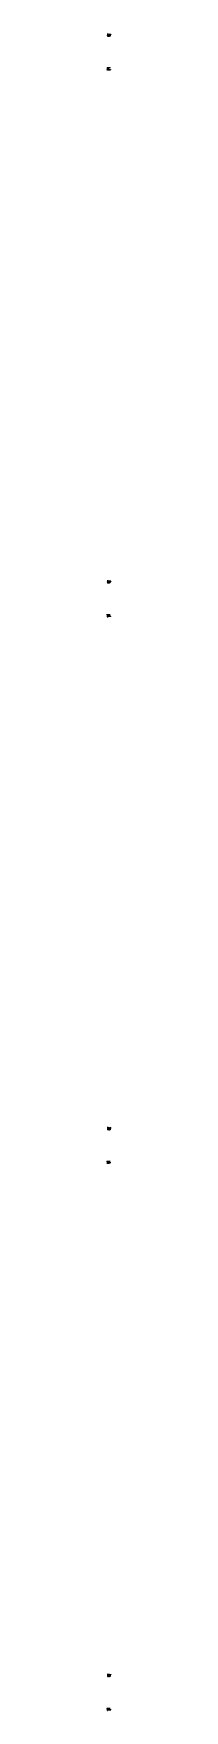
# Model space of a CAD drawing. Header units: millimetres. Extents: x 300333 to 474890, y -562303 to 3203267.
# Drawn here: x 302817 to 302825, y 3195051 to 3198731 of the extents above; entities that cross this region are included whole.
import ezdxf

# ---------------------------------------------------------------- set-up
doc = ezdxf.new("R2010")
doc.units = ezdxf.units.MM
doc.header["$LTSCALE"] = 1000
doc.header["$MEASUREMENT"] = 0
doc.layers.add('上半部分171221拼合$0$上半部分$0$NJ-AB_T6 Skin-Level Roof$0$Seal-EFC', color=8, linetype='Continuous')
pattern_1 = [(0, (0, 0), (3.2385, 1.524), [0.762, -0.635, 0.889, -0.381, 1.143, -0.508]), (0, (0.762, 0.0635), (3.2385, 1.524), [0.635, -2.413, 0.508, -0.762]), (0, (2.286, -0.0953), (3.2385, 1.524), [0.381, -3.937]), (90, (0, 0), (-1.0795, 1.524), [1.4605, -4.6355]), (90, (0.762, -3e-16), (-1.0795, 1.524), [1.42875, -4.66725]), (90, (1.397, -6e-16), (-1.0795, 1.524), [1.3335, -4.7625]), (90, (2.286, -0.0953), (-1.0795, 1.524), [1.4605, -4.6355]), (90, (2.667, -0.0953), (-1.0795, 1.524), [1.4605, -4.6355]), (90, (3.81, -2e-15), (-1.0795, 1.524), [1.397, -4.699])]

msp = doc.modelspace()

# ---------------------------------------------------------------- hatches: boundary and pattern name
at = {"layer": '上半部分171221拼合$0$上半部分$0$NJ-AB_T6 Skin-Level Roof$0$Seal-EFC'}
h = msp.add_hatch(dxfattribs=at)
h.set_pattern_fill('AR-RSHKE', color=8, scale=0.005, angle=-90, style=0)
h.set_pattern_definition([(270, (302792.7512, 3198690.9878), (1.524, -3.2385), [0.762, -0.635, 0.889, -0.381, 1.143, -0.508]), (270, (302792.8147, 3198690.2258), (1.524, -3.2385), [0.635, -2.413, 0.508, -0.762]), (270, (302792.656, 3198688.7018), (1.524, -3.2385), [0.381, -3.937]), (360, (302792.7512, 3198690.9878), (1.524, 1.0795), [1.4605, -4.6355]), (360, (302792.7512, 3198690.2258), (1.524, 1.0795), [1.42875, -4.66725]), (360, (302792.7512, 3198689.5908), (1.524, 1.0795), [1.3335, -4.7625]), (360, (302792.656, 3198688.7018), (1.524, 1.0795), [1.4605, -4.6355]), (360, (302792.656, 3198688.3208), (1.524, 1.0795), [1.4605, -4.6355]), (360, (302792.7512, 3198687.1778), (1.524, 1.0795), [1.397, -4.699])])
edge = h.paths.add_edge_path()
edge.add_line((302816.8, 3198730.9), (302816.8, 3198725.7))
edge.add_line((302816.8, 3198725.7), (302816.8, 3198730.9))
edge.add_arc((302817.2, 3198730.9), 0.4, 78.7513, 180, ccw=False)
edge.add_line((302817.2, 3198731.3), (302824.4, 3198729.9))
edge.add_arc((302824.4, 3198729.5), 0.4, 0, 78.7513, ccw=False)
edge.add_line((302824.8, 3198729.5), (302824.8, 3198729))
edge.add_arc((302824.4, 3198729), 0.4, -90, 0, ccw=False)
edge.add_line((302824.4, 3198728.6), (302822.8, 3198728.6))
edge.add_arc((302822.8, 3198728.8), 0.2, -180, -90, ccw=False)
edge.add_line((302822.6, 3198728.8), (302822.6, 3198729.1))
edge.add_arc((302822.4, 3198729.1), 0.2, 0, 90)
edge.add_line((302822.4, 3198729.3), (302821.9, 3198729.3))
edge.add_arc((302821.9, 3198729.1), 0.2, 90, 180)
edge.add_line((302821.7, 3198729.1), (302821.7, 3198728.8))
edge.add_arc((302821.5, 3198728.8), 0.2, -90, 0, ccw=False)
edge.add_line((302821.5, 3198728.6), (302820.9, 3198728.6))
edge.add_arc((302820.9, 3198728.4), 0.2, 90, 180)
edge.add_line((302820.7, 3198728.4), (302820.7, 3198727))
edge.add_arc((302820.9, 3198727), 0.2, 180, 270)
edge.add_line((302820.9, 3198726.8), (302821.5, 3198726.8))
edge.add_arc((302821.5, 3198726.6), 0.2, 0, 90, ccw=False)
edge.add_line((302821.7, 3198726.6), (302821.7, 3198726.2))
edge.add_arc((302821.9, 3198726.2), 0.2, 180, 270)
edge.add_line((302821.9, 3198726), (302822.4, 3198726))
edge.add_arc((302822.4, 3198726.2), 0.2, -90, 0)
edge.add_line((302822.6, 3198726.2), (302822.6, 3198726.6))
edge.add_arc((302822.8, 3198726.6), 0.2, 90, 180, ccw=False)
edge.add_line((302822.8, 3198726.8), (302823, 3198726.8))
edge.add_arc((302823, 3198726.4), 0.4, 0, 90, ccw=False)
edge.add_line((302823.4, 3198726.4), (302823.4, 3198725.7))
edge.add_arc((302823, 3198725.7), 0.4, -90, 0, ccw=False)
edge.add_line((302823, 3198725.3), (302817.2, 3198725.3))
edge.add_arc((302817.2, 3198725.7), 0.4, -180, -90, ccw=False)
h = msp.add_hatch(dxfattribs=at)
h.set_pattern_fill('AR-RSHKE', color=8, scale=0.005, style=0)
h.set_pattern_definition(pattern_1)
edge = h.paths.add_edge_path()
edge.add_line((302816.8, 3198651.1), (302816.8, 3198656.3))
edge.add_line((302816.8, 3198656.3), (302816.8, 3198651.1))
edge.add_arc((302817.2, 3198651.1), 0.4, 180, 281.2487)
edge.add_line((302817.2, 3198650.7), (302824.4, 3198652.1))
edge.add_arc((302824.4, 3198652.5), 0.4, 281.2487, 360)
edge.add_line((302824.8, 3198652.5), (302824.8, 3198653))
edge.add_arc((302824.4, 3198653), 0.4, 360, 450)
edge.add_line((302824.4, 3198653.4), (302822.8, 3198653.4))
edge.add_arc((302822.8, 3198653.2), 0.2, 450, 540)
edge.add_line((302822.6, 3198653.2), (302822.6, 3198652.8))
edge.add_arc((302822.4, 3198652.8), 0.2, 270, 360, ccw=False)
edge.add_line((302822.4, 3198652.6), (302821.9, 3198652.6))
edge.add_arc((302821.9, 3198652.8), 0.2, 180, 270, ccw=False)
edge.add_line((302821.7, 3198652.8), (302821.7, 3198653.2))
edge.add_arc((302821.5, 3198653.2), 0.2, 360, 450)
edge.add_line((302821.5, 3198653.4), (302820.9, 3198653.4))
edge.add_arc((302820.9, 3198653.6), 0.2, 180, 270, ccw=False)
edge.add_line((302820.7, 3198653.6), (302820.7, 3198655))
edge.add_arc((302820.9, 3198655), 0.2, 90, 180, ccw=False)
edge.add_line((302820.9, 3198655.2), (302821.5, 3198655.2))
edge.add_arc((302821.5, 3198655.4), 0.2, 270, 360)
edge.add_line((302821.7, 3198655.4), (302821.7, 3198655.7))
edge.add_arc((302821.9, 3198655.7), 0.2, 90, 180, ccw=False)
edge.add_line((302821.9, 3198655.9), (302822.4, 3198655.9))
edge.add_arc((302822.4, 3198655.7), 0.2, 360, 450, ccw=False)
edge.add_line((302822.6, 3198655.7), (302822.6, 3198655.4))
edge.add_arc((302822.8, 3198655.4), 0.2, 180, 270)
edge.add_line((302822.8, 3198655.2), (302823, 3198655.2))
edge.add_arc((302823, 3198655.6), 0.4, 270, 360)
edge.add_line((302823.4, 3198655.6), (302823.4, 3198656.3))
edge.add_arc((302823, 3198656.3), 0.4, 360, 450)
edge.add_line((302823, 3198656.7), (302817.2, 3198656.7))
edge.add_arc((302817.2, 3198656.3), 0.4, 450, 540)
h = msp.add_hatch(dxfattribs=at)
h.set_pattern_fill('AR-RSHKE', color=8, scale=0.005, angle=-90, style=0)
h.set_pattern_definition([(270, (302792.7521, 3197490.9878), (1.524, -3.2385), [0.762, -0.635, 0.889, -0.381, 1.143, -0.508]), (270, (302792.8156, 3197490.2258), (1.524, -3.2385), [0.635, -2.413, 0.508, -0.762]), (270, (302792.6569, 3197488.7018), (1.524, -3.2385), [0.381, -3.937]), (360, (302792.7521, 3197490.9878), (1.524, 1.0795), [1.4605, -4.6355]), (360, (302792.7521, 3197490.2258), (1.524, 1.0795), [1.42875, -4.66725]), (360, (302792.7521, 3197489.5908), (1.524, 1.0795), [1.3335, -4.7625]), (360, (302792.6569, 3197488.7018), (1.524, 1.0795), [1.4605, -4.6355]), (360, (302792.6569, 3197488.3208), (1.524, 1.0795), [1.4605, -4.6355]), (360, (302792.7521, 3197487.1778), (1.524, 1.0795), [1.397, -4.699])])
edge = h.paths.add_edge_path()
edge.add_line((302816.8, 3197530.9), (302816.8, 3197525.7))
edge.add_line((302816.8, 3197525.7), (302816.8, 3197530.9))
edge.add_arc((302817.2, 3197530.9), 0.4, 78.7513, 180, ccw=False)
edge.add_line((302817.2, 3197531.3), (302824.4, 3197529.9))
edge.add_arc((302824.4, 3197529.5), 0.4, 0, 78.7513, ccw=False)
edge.add_line((302824.8, 3197529.5), (302824.8, 3197529))
edge.add_arc((302824.4, 3197529), 0.4, -90, 0, ccw=False)
edge.add_line((302824.4, 3197528.6), (302822.8, 3197528.6))
edge.add_arc((302822.8, 3197528.8), 0.2, -180, -90, ccw=False)
edge.add_line((302822.6, 3197528.8), (302822.6, 3197529.1))
edge.add_arc((302822.4, 3197529.1), 0.2, 0, 90)
edge.add_line((302822.4, 3197529.3), (302821.9, 3197529.3))
edge.add_arc((302821.9, 3197529.1), 0.2, 90, 180)
edge.add_line((302821.7, 3197529.1), (302821.7, 3197528.8))
edge.add_arc((302821.5, 3197528.8), 0.2, -90, 0, ccw=False)
edge.add_line((302821.5, 3197528.6), (302820.9, 3197528.6))
edge.add_arc((302820.9, 3197528.4), 0.2, 90, 180)
edge.add_line((302820.7, 3197528.4), (302820.7, 3197527))
edge.add_arc((302820.9, 3197527), 0.2, 180, 270)
edge.add_line((302820.9, 3197526.8), (302821.5, 3197526.8))
edge.add_arc((302821.5, 3197526.6), 0.2, 0, 90, ccw=False)
edge.add_line((302821.7, 3197526.6), (302821.7, 3197526.2))
edge.add_arc((302821.9, 3197526.2), 0.2, 180, 270)
edge.add_line((302821.9, 3197526), (302822.4, 3197526))
edge.add_arc((302822.4, 3197526.2), 0.2, -90, 0)
edge.add_line((302822.6, 3197526.2), (302822.6, 3197526.6))
edge.add_arc((302822.8, 3197526.6), 0.2, 90, 180, ccw=False)
edge.add_line((302822.8, 3197526.8), (302823, 3197526.8))
edge.add_arc((302823, 3197526.4), 0.4, 0, 90, ccw=False)
edge.add_line((302823.4, 3197526.4), (302823.4, 3197525.7))
edge.add_arc((302823, 3197525.7), 0.4, -90, 0, ccw=False)
edge.add_line((302823, 3197525.3), (302817.2, 3197525.3))
edge.add_arc((302817.2, 3197525.7), 0.4, -180, -90, ccw=False)
h = msp.add_hatch(dxfattribs=at)
h.set_pattern_fill('AR-RSHKE', color=8, scale=0.005, style=0)
h.set_pattern_definition(pattern_1)
edge = h.paths.add_edge_path()
edge.add_line((302816.8, 3197451.1), (302816.8, 3197456.3))
edge.add_line((302816.8, 3197456.3), (302816.8, 3197451.1))
edge.add_arc((302817.2, 3197451.1), 0.4, 180, 281.2487)
edge.add_line((302817.2, 3197450.7), (302824.4, 3197452.1))
edge.add_arc((302824.4, 3197452.5), 0.4, 281.2487, 360)
edge.add_line((302824.8, 3197452.5), (302824.8, 3197453))
edge.add_arc((302824.4, 3197453), 0.4, 360, 450)
edge.add_line((302824.4, 3197453.4), (302822.8, 3197453.4))
edge.add_arc((302822.8, 3197453.2), 0.2, 450, 540)
edge.add_line((302822.6, 3197453.2), (302822.6, 3197452.8))
edge.add_arc((302822.4, 3197452.8), 0.2, 270, 360, ccw=False)
edge.add_line((302822.4, 3197452.6), (302821.9, 3197452.6))
edge.add_arc((302821.9, 3197452.8), 0.2, 180, 270, ccw=False)
edge.add_line((302821.7, 3197452.8), (302821.7, 3197453.2))
edge.add_arc((302821.5, 3197453.2), 0.2, 360, 450)
edge.add_line((302821.5, 3197453.4), (302820.9, 3197453.4))
edge.add_arc((302820.9, 3197453.6), 0.2, 180, 270, ccw=False)
edge.add_line((302820.7, 3197453.6), (302820.7, 3197455))
edge.add_arc((302820.9, 3197455), 0.2, 90, 180, ccw=False)
edge.add_line((302820.9, 3197455.2), (302821.5, 3197455.2))
edge.add_arc((302821.5, 3197455.4), 0.2, 270, 360)
edge.add_line((302821.7, 3197455.4), (302821.7, 3197455.7))
edge.add_arc((302821.9, 3197455.7), 0.2, 90, 180, ccw=False)
edge.add_line((302821.9, 3197455.9), (302822.4, 3197455.9))
edge.add_arc((302822.4, 3197455.7), 0.2, 360, 450, ccw=False)
edge.add_line((302822.6, 3197455.7), (302822.6, 3197455.4))
edge.add_arc((302822.8, 3197455.4), 0.2, 180, 270)
edge.add_line((302822.8, 3197455.2), (302823, 3197455.2))
edge.add_arc((302823, 3197455.6), 0.4, 270, 360)
edge.add_line((302823.4, 3197455.6), (302823.4, 3197456.3))
edge.add_arc((302823, 3197456.3), 0.4, 360, 450)
edge.add_line((302823, 3197456.7), (302817.2, 3197456.7))
edge.add_arc((302817.2, 3197456.3), 0.4, 450, 540)
h = msp.add_hatch(dxfattribs=at)
h.set_pattern_fill('AR-RSHKE', color=8, scale=0.005, angle=-90, style=0)
h.set_pattern_definition([(270, (302792.7518, 3196290.9878), (1.524, -3.2385), [0.762, -0.635, 0.889, -0.381, 1.143, -0.508]), (270, (302792.8153, 3196290.2258), (1.524, -3.2385), [0.635, -2.413, 0.508, -0.762]), (270, (302792.6566, 3196288.7018), (1.524, -3.2385), [0.381, -3.937]), (360, (302792.7518, 3196290.9878), (1.524, 1.0795), [1.4605, -4.6355]), (360, (302792.7518, 3196290.2258), (1.524, 1.0795), [1.42875, -4.66725]), (360, (302792.7518, 3196289.5908), (1.524, 1.0795), [1.3335, -4.7625]), (360, (302792.6566, 3196288.7018), (1.524, 1.0795), [1.4605, -4.6355]), (360, (302792.6566, 3196288.3208), (1.524, 1.0795), [1.4605, -4.6355]), (360, (302792.7518, 3196287.1778), (1.524, 1.0795), [1.397, -4.699])])
edge = h.paths.add_edge_path()
edge.add_line((302816.8, 3196330.9), (302816.8, 3196325.7))
edge.add_line((302816.8, 3196325.7), (302816.8, 3196330.9))
edge.add_arc((302817.2, 3196330.9), 0.4, 78.7513, 180, ccw=False)
edge.add_line((302817.2, 3196331.3), (302824.4, 3196329.9))
edge.add_arc((302824.4, 3196329.5), 0.4, 0, 78.7513, ccw=False)
edge.add_line((302824.8, 3196329.5), (302824.8, 3196329))
edge.add_arc((302824.4, 3196329), 0.4, -90, 0, ccw=False)
edge.add_line((302824.4, 3196328.6), (302822.8, 3196328.6))
edge.add_arc((302822.8, 3196328.8), 0.2, -180, -90, ccw=False)
edge.add_line((302822.6, 3196328.8), (302822.6, 3196329.1))
edge.add_arc((302822.4, 3196329.1), 0.2, 0, 90)
edge.add_line((302822.4, 3196329.3), (302821.9, 3196329.3))
edge.add_arc((302821.9, 3196329.1), 0.2, 90, 180)
edge.add_line((302821.7, 3196329.1), (302821.7, 3196328.8))
edge.add_arc((302821.5, 3196328.8), 0.2, -90, 0, ccw=False)
edge.add_line((302821.5, 3196328.6), (302820.9, 3196328.6))
edge.add_arc((302820.9, 3196328.4), 0.2, 90, 180)
edge.add_line((302820.7, 3196328.4), (302820.7, 3196327))
edge.add_arc((302820.9, 3196327), 0.2, 180, 270)
edge.add_line((302820.9, 3196326.8), (302821.5, 3196326.8))
edge.add_arc((302821.5, 3196326.6), 0.2, 0, 90, ccw=False)
edge.add_line((302821.7, 3196326.6), (302821.7, 3196326.2))
edge.add_arc((302821.9, 3196326.2), 0.2, 180, 270)
edge.add_line((302821.9, 3196326), (302822.4, 3196326))
edge.add_arc((302822.4, 3196326.2), 0.2, -90, 0)
edge.add_line((302822.6, 3196326.2), (302822.6, 3196326.6))
edge.add_arc((302822.8, 3196326.6), 0.2, 90, 180, ccw=False)
edge.add_line((302822.8, 3196326.8), (302823, 3196326.8))
edge.add_arc((302823, 3196326.4), 0.4, 0, 90, ccw=False)
edge.add_line((302823.4, 3196326.4), (302823.4, 3196325.7))
edge.add_arc((302823, 3196325.7), 0.4, -90, 0, ccw=False)
edge.add_line((302823, 3196325.3), (302817.2, 3196325.3))
edge.add_arc((302817.2, 3196325.7), 0.4, -180, -90, ccw=False)
h = msp.add_hatch(dxfattribs=at)
h.set_pattern_fill('AR-RSHKE', color=8, scale=0.005, style=0)
h.set_pattern_definition(pattern_1)
edge = h.paths.add_edge_path()
edge.add_line((302816.8, 3196251.1), (302816.8, 3196256.3))
edge.add_line((302816.8, 3196256.3), (302816.8, 3196251.1))
edge.add_arc((302817.2, 3196251.1), 0.4, 180, 281.2487)
edge.add_line((302817.2, 3196250.7), (302824.4, 3196252.1))
edge.add_arc((302824.4, 3196252.5), 0.4, 281.2487, 360)
edge.add_line((302824.8, 3196252.5), (302824.8, 3196253))
edge.add_arc((302824.4, 3196253), 0.4, 360, 450)
edge.add_line((302824.4, 3196253.4), (302822.8, 3196253.4))
edge.add_arc((302822.8, 3196253.2), 0.2, 450, 540)
edge.add_line((302822.6, 3196253.2), (302822.6, 3196252.8))
edge.add_arc((302822.4, 3196252.8), 0.2, 270, 360, ccw=False)
edge.add_line((302822.4, 3196252.6), (302821.9, 3196252.6))
edge.add_arc((302821.9, 3196252.8), 0.2, 180, 270, ccw=False)
edge.add_line((302821.7, 3196252.8), (302821.7, 3196253.2))
edge.add_arc((302821.5, 3196253.2), 0.2, 360, 450)
edge.add_line((302821.5, 3196253.4), (302820.9, 3196253.4))
edge.add_arc((302820.9, 3196253.6), 0.2, 180, 270, ccw=False)
edge.add_line((302820.7, 3196253.6), (302820.7, 3196255))
edge.add_arc((302820.9, 3196255), 0.2, 90, 180, ccw=False)
edge.add_line((302820.9, 3196255.2), (302821.5, 3196255.2))
edge.add_arc((302821.5, 3196255.4), 0.2, 270, 360)
edge.add_line((302821.7, 3196255.4), (302821.7, 3196255.7))
edge.add_arc((302821.9, 3196255.7), 0.2, 90, 180, ccw=False)
edge.add_line((302821.9, 3196255.9), (302822.4, 3196255.9))
edge.add_arc((302822.4, 3196255.7), 0.2, 360, 450, ccw=False)
edge.add_line((302822.6, 3196255.7), (302822.6, 3196255.4))
edge.add_arc((302822.8, 3196255.4), 0.2, 180, 270)
edge.add_line((302822.8, 3196255.2), (302823, 3196255.2))
edge.add_arc((302823, 3196255.6), 0.4, 270, 360)
edge.add_line((302823.4, 3196255.6), (302823.4, 3196256.3))
edge.add_arc((302823, 3196256.3), 0.4, 360, 450)
edge.add_line((302823, 3196256.7), (302817.2, 3196256.7))
edge.add_arc((302817.2, 3196256.3), 0.4, 450, 540)
h = msp.add_hatch(dxfattribs=at)
h.set_pattern_fill('AR-RSHKE', color=8, scale=0.005, angle=-90, style=0)
h.set_pattern_definition([(270, (302792.7515, 3195090.9878), (1.524, -3.2385), [0.762, -0.635, 0.889, -0.381, 1.143, -0.508]), (270, (302792.815, 3195090.2258), (1.524, -3.2385), [0.635, -2.413, 0.508, -0.762]), (270, (302792.6563, 3195088.7018), (1.524, -3.2385), [0.381, -3.937]), (360, (302792.7515, 3195090.9878), (1.524, 1.0795), [1.4605, -4.6355]), (360, (302792.7515, 3195090.2258), (1.524, 1.0795), [1.42875, -4.66725]), (360, (302792.7515, 3195089.5908), (1.524, 1.0795), [1.3335, -4.7625]), (360, (302792.6563, 3195088.7018), (1.524, 1.0795), [1.4605, -4.6355]), (360, (302792.6563, 3195088.3208), (1.524, 1.0795), [1.4605, -4.6355]), (360, (302792.7515, 3195087.1778), (1.524, 1.0795), [1.397, -4.699])])
edge = h.paths.add_edge_path()
edge.add_line((302816.8, 3195130.9), (302816.8, 3195125.7))
edge.add_line((302816.8, 3195125.7), (302816.8, 3195130.9))
edge.add_arc((302817.2, 3195130.9), 0.4, 78.7513, 180, ccw=False)
edge.add_line((302817.2, 3195131.3), (302824.4, 3195129.9))
edge.add_arc((302824.4, 3195129.5), 0.4, 0, 78.7513, ccw=False)
edge.add_line((302824.8, 3195129.5), (302824.8, 3195129))
edge.add_arc((302824.4, 3195129), 0.4, -90, 0, ccw=False)
edge.add_line((302824.4, 3195128.6), (302822.8, 3195128.6))
edge.add_arc((302822.8, 3195128.8), 0.2, -180, -90, ccw=False)
edge.add_line((302822.6, 3195128.8), (302822.6, 3195129.1))
edge.add_arc((302822.4, 3195129.1), 0.2, 0, 90)
edge.add_line((302822.4, 3195129.3), (302821.9, 3195129.3))
edge.add_arc((302821.9, 3195129.1), 0.2, 90, 180)
edge.add_line((302821.7, 3195129.1), (302821.7, 3195128.8))
edge.add_arc((302821.5, 3195128.8), 0.2, -90, 0, ccw=False)
edge.add_line((302821.5, 3195128.6), (302820.9, 3195128.6))
edge.add_arc((302820.9, 3195128.4), 0.2, 90, 180)
edge.add_line((302820.7, 3195128.4), (302820.7, 3195127))
edge.add_arc((302820.9, 3195127), 0.2, 180, 270)
edge.add_line((302820.9, 3195126.8), (302821.5, 3195126.8))
edge.add_arc((302821.5, 3195126.6), 0.2, 0, 90, ccw=False)
edge.add_line((302821.7, 3195126.6), (302821.7, 3195126.2))
edge.add_arc((302821.9, 3195126.2), 0.2, 180, 270)
edge.add_line((302821.9, 3195126), (302822.4, 3195126))
edge.add_arc((302822.4, 3195126.2), 0.2, -90, 0)
edge.add_line((302822.6, 3195126.2), (302822.6, 3195126.6))
edge.add_arc((302822.8, 3195126.6), 0.2, 90, 180, ccw=False)
edge.add_line((302822.8, 3195126.8), (302823, 3195126.8))
edge.add_arc((302823, 3195126.4), 0.4, 0, 90, ccw=False)
edge.add_line((302823.4, 3195126.4), (302823.4, 3195125.7))
edge.add_arc((302823, 3195125.7), 0.4, -90, 0, ccw=False)
edge.add_line((302823, 3195125.3), (302817.2, 3195125.3))
edge.add_arc((302817.2, 3195125.7), 0.4, -180, -90, ccw=False)
h = msp.add_hatch(dxfattribs=at)
h.set_pattern_fill('AR-RSHKE', color=8, scale=0.005, style=0)
h.set_pattern_definition(pattern_1)
edge = h.paths.add_edge_path()
edge.add_line((302816.8, 3195051.1), (302816.8, 3195056.3))
edge.add_line((302816.8, 3195056.3), (302816.8, 3195051.1))
edge.add_arc((302817.2, 3195051.1), 0.4, 180, 281.2487)
edge.add_line((302817.2, 3195050.7), (302824.4, 3195052.1))
edge.add_arc((302824.4, 3195052.5), 0.4, 281.2487, 360)
edge.add_line((302824.8, 3195052.5), (302824.8, 3195053))
edge.add_arc((302824.4, 3195053), 0.4, 360, 450)
edge.add_line((302824.4, 3195053.4), (302822.8, 3195053.4))
edge.add_arc((302822.8, 3195053.2), 0.2, 450, 540)
edge.add_line((302822.6, 3195053.2), (302822.6, 3195052.8))
edge.add_arc((302822.4, 3195052.8), 0.2, 270, 360, ccw=False)
edge.add_line((302822.4, 3195052.6), (302821.9, 3195052.6))
edge.add_arc((302821.9, 3195052.8), 0.2, 180, 270, ccw=False)
edge.add_line((302821.7, 3195052.8), (302821.7, 3195053.2))
edge.add_arc((302821.5, 3195053.2), 0.2, 360, 450)
edge.add_line((302821.5, 3195053.4), (302820.9, 3195053.4))
edge.add_arc((302820.9, 3195053.6), 0.2, 180, 270, ccw=False)
edge.add_line((302820.7, 3195053.6), (302820.7, 3195055))
edge.add_arc((302820.9, 3195055), 0.2, 90, 180, ccw=False)
edge.add_line((302820.9, 3195055.2), (302821.5, 3195055.2))
edge.add_arc((302821.5, 3195055.4), 0.2, 270, 360)
edge.add_line((302821.7, 3195055.4), (302821.7, 3195055.7))
edge.add_arc((302821.9, 3195055.7), 0.2, 90, 180, ccw=False)
edge.add_line((302821.9, 3195055.9), (302822.4, 3195055.9))
edge.add_arc((302822.4, 3195055.7), 0.2, 360, 450, ccw=False)
edge.add_line((302822.6, 3195055.7), (302822.6, 3195055.4))
edge.add_arc((302822.8, 3195055.4), 0.2, 180, 270)
edge.add_line((302822.8, 3195055.2), (302823, 3195055.2))
edge.add_arc((302823, 3195055.6), 0.4, 270, 360)
edge.add_line((302823.4, 3195055.6), (302823.4, 3195056.3))
edge.add_arc((302823, 3195056.3), 0.4, 360, 450)
edge.add_line((302823, 3195056.7), (302817.2, 3195056.7))
edge.add_arc((302817.2, 3195056.3), 0.4, 450, 540)

doc.saveas('drawing.dxf')
